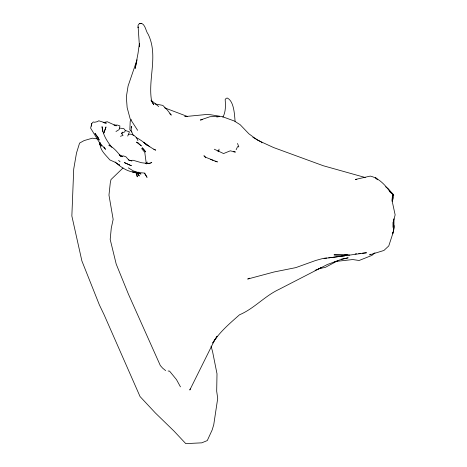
<?xml version="1.0" encoding="UTF-8"?>
<svg xmlns="http://www.w3.org/2000/svg" width="467" height="467" viewBox="0 0 467 467"><rect width="100%" height="100%" fill="white"/><g stroke="black" fill="none" stroke-linecap="round" stroke-linejoin="round"><path stroke-width="0.7" d="M139.475 44.803L139.475 46.811L138.039 25.44L138.734 24.208L139.89 23.525L141.659 23.35C145.71 25.311 145.675 31.155 148.284 34.47C158.459 55.912 147.724 78.608 151.577 100.913L153.731 104.725L150.934 100.131L158.716 106.552M99.985 142.779C99.57 150.111 105.659 154.793 109.798 159.883L115.431 162.428L119.686 165.33M392.788 232.379L392.729 233.809L388.766 245.928L383.938 250.464L369.584 254.889L370.804 254.223M392.981 227.359L393.173 222.345L394.002 218.725L393.938 224.843L394.621 226.355L392.729 233.809L393.477 230.762L393.173 222.345L395.146 214.89L392.198 201.259L392.63 193.601L389.344 191.126M392.023 200.53L392.63 193.601L393.728 195.177L393.138 198.697L392.157 201.365M115.956 131.519L119.132 129.61L119.937 125.938L117.45 125.092L113.948 125.068M139.382 43.507L138.01 53.396L135.167 68.439L137.059 59.782L128.075 86.039L126.347 96.897L127.141 107.597L130.13 118.735L137.654 130.351M91.299 126.16L91.783 123.51L93.213 121.963L94.608 122.255L97.469 121.642L98.759 120.784L106.353 123.142L104.398 122.961M218.486 151.746L219.064 149.136M91.783 123.51L90.621 128.11L99.378 142.476L105.501 149.323L104.042 147.058M119.692 128.092L123.784 128.588L125.319 130.474L124.8 131.887L121.572 133.066L123.043 135.442L120.428 136.282M222.87 117.252C225.876 111.776 225.584 105.53 225.17 99.547L226.075 98.403L227.207 98.006C234.13 101.105 234.516 115.045 235.094 121.402M190.232 388.923L189.812 390.021L214.767 339.778L217.184 336.193M127.73 136.095L129.447 131.828L125.319 130.474M236.127 149.744L237.604 146.603L238.824 146.907L237.522 143.457M121.624 133.901L122.523 132.114M131.268 119.558L130.194 121.408L129.867 129.75L131.892 132.015M217.155 336.392L212.718 343.029C219.659 331.914 229.811 323.38 239.524 314.787C254.147 308.629 264.713 296.02 278.997 289.394L327.25 264.544L340.198 259.769L348.16 257.825L341.278 259.173M145.978 163.66L147.449 162.055M123.002 167.997L110.988 179.562L110.265 183.017L108.969 195.107L113.154 219.373L111.274 228.135L110.189 239.437L116.207 264.083L128.472 294.257L160.298 365.498L162.644 368.159L165.645 370.611M374.954 252.781L371.884 255.414L359.111 260.487L352.702 259.553L334.705 261.561M150.631 163.135L151.769 162.288L150.479 163.088L145.844 163.555L148.885 163.678M337.407 260.913L325.365 267.358L318.43 268.834L321.027 267.83M249.693 278.169L247.697 279.038L274.182 271.957L295.85 267.614L315.651 260.487L322.137 258.689L344.804 255.805L328.704 257.872M315.079 270.34L320.981 267.935M103.125 122.628L107.241 121.729L116.324 125.839L115.063 125.582M202.468 119.64L200.314 120.037L210.004 116.715L219.683 116.505L216.816 117.024M130.1 160.695L132.961 160.234L141.554 162.732L149.498 163.701M217.663 151.028L219.046 150.829M349.66 255.099L334.127 254.877L349.66 255.099L366.531 252.77L362.269 253.207M344.5 255.017L347.343 254.725M355.159 253.931L356.584 253.785M358.714 253.569L360.845 253.347M324.045 258.269L326.707 258.041M356.846 179.334L355.41 179.451L370.284 176.094C378.93 178.05 385.701 185.364 390.412 192.515M120.842 156.165L123.638 155.96L125.967 156.836L129.312 160.613M128.244 134.373C132.756 133.177 136.492 136.679 137.934 140.66M186.047 116.627L184.798 116.604L205.982 114.543L210.407 114.713L222.391 116.662L234.23 120.965L240.137 124.683L248.882 133.801L257.667 140.234L273.534 147.525L323.339 165.762L365.282 177.524M138.95 172.206C129.628 173.275 121.712 167.968 115.162 162.037M144.898 173.117L132.26 171.944L141.04 174.01L138.419 172.936M168.132 371.008L169.544 371.113L176.497 379.624L180.449 386.857M233.418 151.746L235.409 152.038L230.26 150.823L223.565 153.555L214.277 149.218M97.364 138.915L92.425 138.174L84.124 140.579L79.571 143.106L76.495 153.03L73.716 169.06L71.854 215.987L81.877 260.895L99.354 304.852L104.129 314.816L140.042 396.541L155.324 412.921L174.045 431.129L185.778 443.627L201.785 442.833L207.278 440.568L212.164 429.949L213.746 424.713L217.71 398.409L216.688 391.2L217.003 373.798L212.608 351.779L211.049 346.1M154.968 103.902L162.814 105.39L167.145 109.833L171.29 115.11L169.755 113.709M121.49 156.474L122.839 156.731L119.371 154.606M214.954 161.255L217.441 161.915L206.087 157.443L203.904 155.727L205.684 157.782M136.989 172.09L133.223 170.852L128.291 167.834M136.341 137.613C143.182 141.046 148.623 146.942 155.721 150.123L153.806 149.434M128.478 159.813L131.852 161.057M164.635 107.842L187.249 116.406M210.617 159.335L213.092 160.432M252.845 137.28L261.117 141.869L262.01 142.884M118.338 164.256L119.57 165.003M385.654 186.823L388.334 188.756L393.728 195.177L390.441 192.404M149.761 146.778L143.713 142.324L146.685 145.249M118.589 160.374L120.06 161.786M377.575 179.567L375.596 177.664L377.581 179.777M119.278 154.758L120.725 156.276C117.415 151.938 113.744 147.689 108.846 145.039L109.675 145.967M141.577 148.5L144.776 152.353L146.34 163.952M136.335 172.387L139.3 175.983L138.197 174.15M111.893 147.374C107.054 141.332 102.717 134.56 102.045 126.645L102.88 131.653M137.993 27.337L138.22 27.664L137.987 26.888M133.264 135.477L131.139 130.614L131.344 126.405L131.478 127.806M100.329 143.521L101.164 146.159L99.81 142.371M136.02 172.772L137.286 176.835L136.819 174.121M99.483 142.149L99.961 144.799L99.926 142.855M105.962 127.047L103.884 132.943L105.962 127.047M141.437 23.356L139.89 23.525L141.437 23.356M131.291 165.715L124.374 162.586L131.291 165.715M138.127 142.972L136.463 142.096L141.39 145.949L138.127 142.972M144.677 150.432L142.225 147.765L145.605 151.944L144.677 150.432M98.058 137.391L94.976 133.375L99.232 140.1L98.058 137.391M145.424 174.535L144.624 173.333L147.052 177.349L145.424 174.535"/></g></svg>
